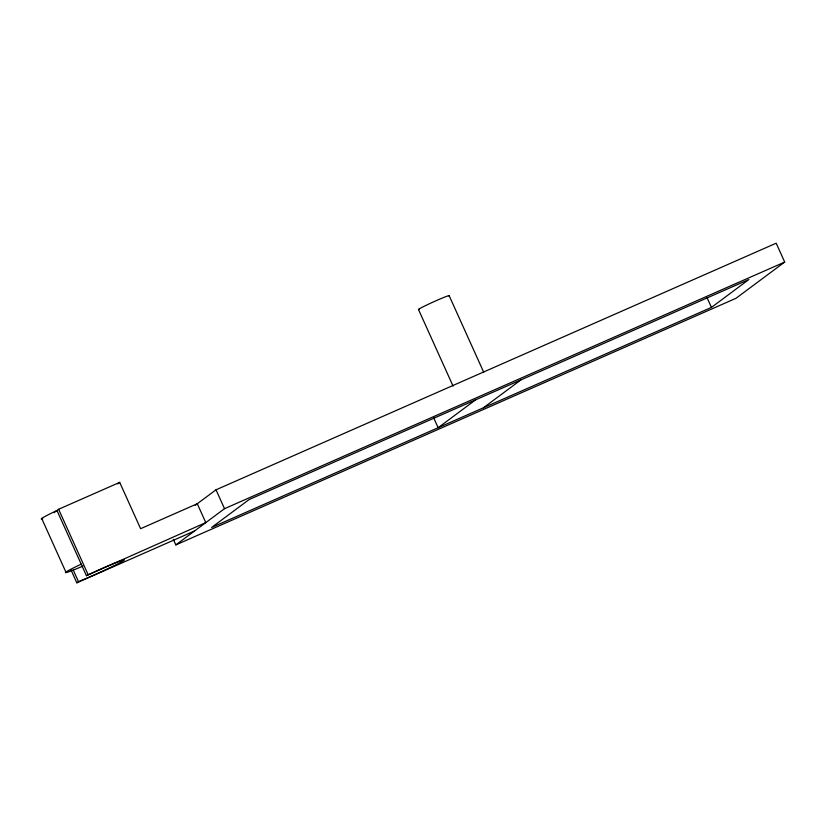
<?xml version="1.0" encoding="UTF-8"?>
<svg xmlns="http://www.w3.org/2000/svg" width="826" height="826" viewBox="0 0 826 826"><rect width="100%" height="100%" fill="white"/><g stroke="black" fill="none" stroke-linecap="round" stroke-linejoin="round"><path stroke-width="1.24" d="M53.989 512.709L58.605 509.27L119.698 482.374L140.616 528.692L197.28 503.746L205.798 522.61L86.41 575.67L56.973 510.478L52.885 512.44A29.478 1.342 -24.3 0 0 42.756 518.697M117.664 483.891L119.698 482.374M71.036 570.002L76.818 582.805L80.06 580.967A29.478 1.342 -24.3 0 0 123.952 560.348A29.478 1.342 -24.3 0 0 88.568 574.638L86.41 575.67M195.235 505.264L216.009 489.808L776.182 243.195L784.7 262.059L736.018 298.279L175.845 544.902L173.336 539.357M175.845 544.902L224.527 508.682L784.7 262.059M475.6 399.846L438.141 427.723L433.629 417.729M483.437 407.776L520.896 379.908M711.434 307.406L748.893 279.529L249.111 499.554L211.652 527.432L711.434 307.406L706.922 297.412M81.216 564.168L77.117 566.12A29.478 1.342 -24.3 0 0 70.179 571.293L74.867 569.465A29.478 1.342 -24.3 0 0 82.899 566.099M76.818 582.805L194.575 530.963M449.117 295.615L483.695 372.185M418.503 309.543L453.071 386.103M216.009 489.808L224.527 508.682M58.605 509.27L88.041 574.462M73.256 570.095L78.449 581.597M41.672 518.429L65.915 572.119M419.329 309.378A16.85 0.764 -24.3 0 1 432.607 302.285A16.85 0.764 -24.3 0 1 448.91 295.935"/></g></svg>
